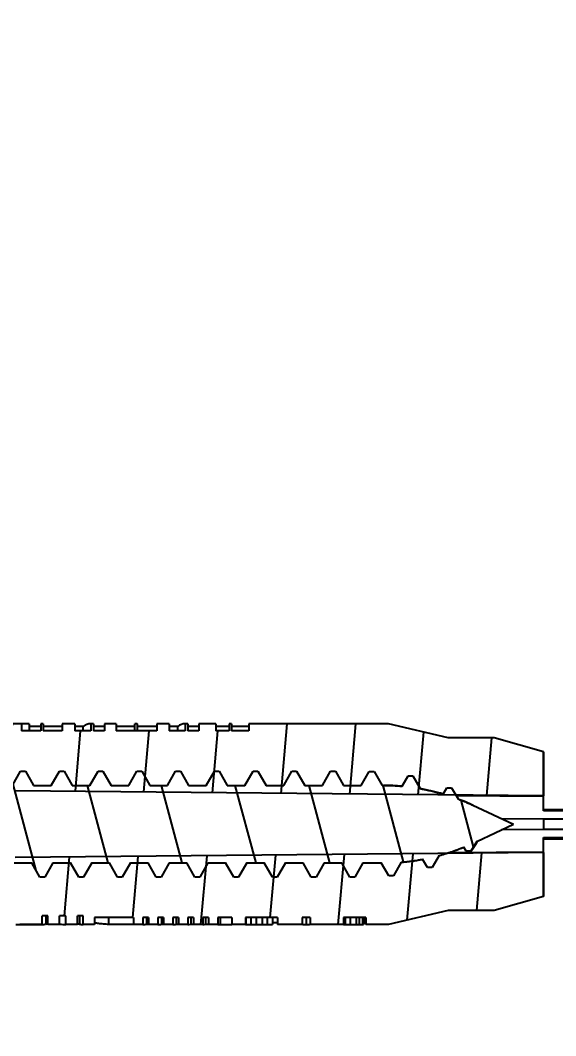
# Model space of a CAD drawing. Header units: inches. Extents: x 1964 to 3446, y -1690 to -1141.
# Drawn here: x 3414.95 to 3430.15, y -1396.5 to -1367.69 of the extents above; entities that cross this region are included whole.
import ezdxf

# ---------------------------------------------------------------- set-up
doc = ezdxf.new("R2010")
doc.units = ezdxf.units.IN
doc.header["$MEASUREMENT"] = 0
doc.layers.get('0').update_dxf_attribs({"linetype": 'CONTINUOUS'})
doc.layers.get('Defpoints').update_dxf_attribs({"linetype": 'CONTINUOUS'})
doc.layers.add('dim', color=3, linetype='CONTINUOUS', lineweight=9)
doc.styles.add('ROMAND', font='romand.shx', dxfattribs={"bigfont": 'gbcbig.shx'})
doc.dimstyles.new('YanXiu', dxfattribs={"dimtxt": 2.5, "dimasz": 2.2, "dimexe": 1, "dimexo": 0, "dimgap": 0.66, "dimtad": 0, "dimzin": 0, "dimdsep": 46, "dimtxsty": 'ROMAND', "dimblk": 'CLOSEDBLANK', "dimcen": 0, "dimclrd": 3, "dimclre": 3, "dimclrt": 7, "dimadec": 0, "dimazin": 0, "dimtfac": 1, "dimtdec": 4, "dimtofl": 0, "dimtmove": 0, "dimatfit": 3, "dimldrblk": 'CLOSEDBLANK', "dimfxl": 0, "dimtolj": 1, "dimtzin": 0, "dimlwd": 0, "dimlwe": 0, "dimarcsym": 0})

# ---------------------------------------------------------------- blocks, each defined once
blk = doc.blocks.new('_ClosedBlank')
at = {"color": 0, "linetype": 'ByBlock', "lineweight": -2}
for p, q in [((-1, 0.1667), (0, 0)), ((-1, 0.1667), (-1, -0.1667)), ((0, 0), (-1, -0.1667))]:
    blk.add_line(p, q, dxfattribs=at)
blk = doc.blocks.new('*D33')
at = {"layer": 'Defpoints', "color": 0}
for p in [(3392.251, -1262.449), (3392.251, -1463.195), (3443.244, -1463.195)]:
    blk.add_point(p, dxfattribs=at)
at = {"layer": 'dim', "color": 3, "lineweight": 5}
for p, q in [((3392.251, -1262.449), (3444.043, -1262.449)), ((3443.244, -1265.649), (3443.244, -1352.022)), ((3443.244, -1459.995), (3443.244, -1373.622)), ((3392.251, -1463.195), (3444.043, -1463.195))]:
    blk.add_line(p, q, dxfattribs=at)
at = {"layer": 'dim', "color": 3, "lineweight": 5, "xscale": 3.2, "yscale": 3.2, "zscale": 3.2}
for p, rotation in [((3443.244, -1262.449), 90), ((3443.244, -1463.195), 270)]:
    blk.add_blockref('_ClosedBlank', p, dxfattribs=dict(at, rotation=rotation))
at = {"layer": 'dim', "color": 7, "insert": (3443.244, -1362.822), "char_height": 4, "attachment_point": 5, "rotation": 90, "style": 'ROMAND'}
blk.add_mtext('200.75', dxfattribs=at)

msp = doc.modelspace()

# ---------------------------------------------------------------- hatches: boundary and pattern name
h = msp.add_hatch()
h.set_pattern_fill('DEFAULT__1', color=2, scale=2.027667, angle=285, style=0)
h.set_pattern_definition([(285, (3043.2097, -1624.4772), (1.958576, 0.524799), [])])
edge = h.paths.add_edge_path()
edge.add_line((3403.951, -1386.996), (3403.951, -1389.007))
edge.add_line((3403.951, -1389.007), (3403.958, -1388.996))
edge.add_line((3403.958, -1388.996), (3404.095, -1388.996))
edge.add_line((3404.095, -1388.996), (3404.326, -1389.396))
edge.add_line((3404.326, -1389.396), (3404.827, -1389.396))
edge.add_line((3404.827, -1389.396), (3405.058, -1388.996))
edge.add_line((3405.058, -1388.996), (3405.195, -1388.996))
edge.add_line((3405.195, -1388.996), (3405.426, -1389.396))
edge.add_line((3405.426, -1389.396), (3405.927, -1389.396))
edge.add_line((3405.927, -1389.396), (3406.158, -1388.996))
edge.add_line((3406.158, -1388.996), (3406.295, -1388.996))
edge.add_line((3406.295, -1388.996), (3406.526, -1389.396))
edge.add_line((3406.526, -1389.396), (3407.027, -1389.396))
edge.add_line((3407.027, -1389.396), (3407.258, -1388.996))
edge.add_line((3407.258, -1388.996), (3407.395, -1388.996))
edge.add_line((3407.395, -1388.996), (3407.626, -1389.396))
edge.add_line((3407.626, -1389.396), (3408.127, -1389.396))
edge.add_line((3408.127, -1389.396), (3408.358, -1388.996))
edge.add_line((3408.358, -1388.996), (3408.495, -1388.996))
edge.add_line((3408.495, -1388.996), (3408.726, -1389.396))
edge.add_line((3408.726, -1389.396), (3409.227, -1389.396))
edge.add_line((3409.227, -1389.396), (3409.458, -1388.996))
edge.add_line((3409.458, -1388.996), (3409.595, -1388.996))
edge.add_line((3409.595, -1388.996), (3409.826, -1389.396))
edge.add_line((3409.826, -1389.396), (3410.327, -1389.396))
edge.add_line((3410.327, -1389.396), (3410.558, -1388.996))
edge.add_line((3410.558, -1388.996), (3410.695, -1388.996))
edge.add_line((3410.695, -1388.996), (3410.926, -1389.396))
edge.add_line((3410.926, -1389.396), (3411.427, -1389.396))
edge.add_line((3411.427, -1389.396), (3411.658, -1388.996))
edge.add_line((3411.658, -1388.996), (3411.795, -1388.996))
edge.add_line((3411.795, -1388.996), (3412.026, -1389.396))
edge.add_line((3412.026, -1389.396), (3412.527, -1389.396))
edge.add_line((3412.527, -1389.396), (3412.758, -1388.996))
edge.add_line((3412.758, -1388.996), (3412.895, -1388.996))
edge.add_line((3412.895, -1388.996), (3413.126, -1389.396))
edge.add_line((3413.126, -1389.396), (3413.627, -1389.396))
edge.add_line((3413.627, -1389.396), (3413.858, -1388.996))
edge.add_line((3413.858, -1388.996), (3413.995, -1388.996))
edge.add_line((3413.995, -1388.996), (3414.226, -1389.396))
edge.add_line((3414.226, -1389.396), (3414.727, -1389.396))
edge.add_line((3414.727, -1389.396), (3414.958, -1388.996))
edge.add_line((3414.958, -1388.996), (3415.095, -1388.996))
edge.add_line((3415.095, -1388.996), (3415.326, -1389.396))
edge.add_line((3415.326, -1389.396), (3415.827, -1389.396))
edge.add_line((3415.827, -1389.396), (3416.058, -1388.996))
edge.add_line((3416.058, -1388.996), (3416.195, -1388.996))
edge.add_line((3416.195, -1388.996), (3416.426, -1389.396))
edge.add_line((3416.426, -1389.396), (3416.927, -1389.396))
edge.add_line((3416.927, -1389.396), (3417.158, -1388.996))
edge.add_line((3417.158, -1388.996), (3417.295, -1388.996))
edge.add_line((3417.295, -1388.996), (3417.526, -1389.396))
edge.add_line((3417.526, -1389.396), (3418.027, -1389.396))
edge.add_line((3418.027, -1389.396), (3418.258, -1388.996))
edge.add_line((3418.258, -1388.996), (3418.395, -1388.996))
edge.add_line((3418.395, -1388.996), (3418.626, -1389.396))
edge.add_line((3418.626, -1389.396), (3419.127, -1389.396))
edge.add_line((3419.127, -1389.396), (3419.358, -1388.996))
edge.add_line((3419.358, -1388.996), (3419.495, -1388.996))
edge.add_line((3419.495, -1388.996), (3419.726, -1389.396))
edge.add_line((3419.726, -1389.396), (3420.227, -1389.396))
edge.add_line((3420.227, -1389.396), (3420.458, -1388.996))
edge.add_line((3420.458, -1388.996), (3420.595, -1388.996))
edge.add_line((3420.595, -1388.996), (3420.826, -1389.396))
edge.add_line((3420.826, -1389.396), (3421.327, -1389.396))
edge.add_line((3421.327, -1389.396), (3421.558, -1388.996))
edge.add_line((3421.558, -1388.996), (3421.695, -1388.996))
edge.add_line((3421.695, -1388.996), (3421.926, -1389.396))
edge.add_line((3421.926, -1389.396), (3422.427, -1389.396))
edge.add_line((3422.427, -1389.396), (3422.658, -1388.996))
edge.add_line((3422.658, -1388.996), (3422.795, -1388.996))
edge.add_line((3422.795, -1388.996), (3423.026, -1389.396))
edge.add_line((3423.026, -1389.396), (3423.527, -1389.396))
edge.add_line((3423.527, -1389.396), (3423.758, -1388.996))
edge.add_line((3423.758, -1388.996), (3423.895, -1388.996))
edge.add_line((3423.895, -1388.996), (3424.126, -1389.396))
edge.add_line((3424.126, -1389.396), (3424.627, -1389.396))
edge.add_line((3424.627, -1389.396), (3424.858, -1388.997))
edge.add_line((3424.858, -1388.997), (3424.995, -1388.997))
edge.add_line((3424.995, -1388.997), (3425.225, -1389.396))
edge.add_line((3425.225, -1389.396), (3425.262, -1389.396))
edge.add_spline(control_points=[(3425.262, -1389.396), (3425.437, -1389.396), (3425.612, -1389.403), (3425.786, -1389.419)], knot_values=[0, 0, 0, 0, 1, 1, 1, 1], degree=3, periodic=0)
edge.add_line((3425.786, -1389.419), (3425.958, -1389.122))
edge.add_line((3425.958, -1389.122), (3426.095, -1389.122))
edge.add_line((3426.095, -1389.122), (3426.306, -1389.487))
edge.add_spline(control_points=[(3426.306, -1389.487), (3426.525, -1389.526), (3426.742, -1389.577), (3426.956, -1389.64)], knot_values=[0, 0, 0, 0, 1, 1, 1, 1], degree=3, periodic=0)
edge.add_line((3426.956, -1389.64), (3427.058, -1389.464))
edge.add_line((3427.058, -1389.464), (3427.195, -1389.464))
edge.add_line((3427.195, -1389.464), (3427.379, -1389.781))
edge.add_spline(control_points=[(3427.379, -1389.781), (3427.521, -1389.835), (3427.66, -1389.894), (3427.798, -1389.958)], knot_values=[0, 0, 0, 0, 1, 1, 1, 1], degree=3, periodic=0)
edge.add_line((3427.798, -1389.958), (3428.951, -1390.496))
edge.add_line((3428.951, -1390.496), (3427.906, -1390.983))
edge.add_line((3427.906, -1390.983), (3427.745, -1391.262))
edge.add_line((3427.745, -1391.262), (3427.608, -1391.262))
edge.add_line((3427.608, -1391.262), (3427.541, -1391.146))
edge.add_spline(control_points=[(3426.844, -1391.384), (3427.081, -1391.319), (3427.313, -1391.24), (3427.541, -1391.146)], knot_values=[0, 0, 0, 0, 1, 1, 1, 1], degree=3, periodic=0)
edge.add_line((3426.844, -1391.384), (3426.645, -1391.727))
edge.add_line((3426.645, -1391.727), (3426.508, -1391.727))
edge.add_line((3426.508, -1391.727), (3426.372, -1391.492))
edge.add_spline(control_points=[(3425.766, -1391.575), (3425.97, -1391.557), (3426.172, -1391.53), (3426.372, -1391.492)], knot_values=[0, 0, 0, 0, 1, 1, 1, 1], degree=3, periodic=0)
edge.add_line((3425.766, -1391.575), (3425.545, -1391.958))
edge.add_line((3425.545, -1391.958), (3425.408, -1391.958))
edge.add_line((3425.408, -1391.958), (3425.199, -1391.596))
edge.add_line((3425.199, -1391.596), (3424.676, -1391.596))
edge.add_line((3424.676, -1391.596), (3424.445, -1391.996))
edge.add_line((3424.445, -1391.996), (3424.308, -1391.996))
edge.add_line((3424.308, -1391.996), (3424.077, -1391.596))
edge.add_line((3424.077, -1391.596), (3423.576, -1391.596))
edge.add_line((3423.576, -1391.596), (3423.345, -1391.996))
edge.add_line((3423.345, -1391.996), (3423.208, -1391.996))
edge.add_line((3423.208, -1391.996), (3422.977, -1391.596))
edge.add_line((3422.977, -1391.596), (3422.476, -1391.596))
edge.add_line((3422.476, -1391.596), (3422.245, -1391.996))
edge.add_line((3422.245, -1391.996), (3422.108, -1391.996))
edge.add_line((3422.108, -1391.996), (3421.877, -1391.596))
edge.add_line((3421.877, -1391.596), (3421.376, -1391.596))
edge.add_line((3421.376, -1391.596), (3421.145, -1391.996))
edge.add_line((3421.145, -1391.996), (3421.008, -1391.996))
edge.add_line((3421.008, -1391.996), (3420.777, -1391.596))
edge.add_line((3420.777, -1391.596), (3420.276, -1391.596))
edge.add_line((3420.276, -1391.596), (3420.045, -1391.996))
edge.add_line((3420.045, -1391.996), (3419.908, -1391.996))
edge.add_line((3419.908, -1391.996), (3419.677, -1391.596))
edge.add_line((3419.677, -1391.596), (3419.176, -1391.596))
edge.add_line((3419.176, -1391.596), (3418.945, -1391.996))
edge.add_line((3418.945, -1391.996), (3418.808, -1391.996))
edge.add_line((3418.808, -1391.996), (3418.577, -1391.596))
edge.add_line((3418.577, -1391.596), (3418.076, -1391.596))
edge.add_line((3418.076, -1391.596), (3417.845, -1391.996))
edge.add_line((3417.845, -1391.996), (3417.708, -1391.996))
edge.add_line((3417.708, -1391.996), (3417.477, -1391.596))
edge.add_line((3417.477, -1391.596), (3416.976, -1391.596))
edge.add_line((3416.976, -1391.596), (3416.745, -1391.996))
edge.add_line((3416.745, -1391.996), (3416.608, -1391.996))
edge.add_line((3416.608, -1391.996), (3416.377, -1391.596))
edge.add_line((3416.377, -1391.596), (3415.876, -1391.596))
edge.add_line((3415.876, -1391.596), (3415.645, -1391.996))
edge.add_line((3415.645, -1391.996), (3415.508, -1391.996))
edge.add_line((3415.508, -1391.996), (3415.277, -1391.596))
edge.add_line((3415.277, -1391.596), (3414.776, -1391.596))
edge.add_line((3414.776, -1391.596), (3414.545, -1391.996))
edge.add_line((3414.545, -1391.996), (3414.408, -1391.996))
edge.add_line((3414.408, -1391.996), (3414.177, -1391.596))
edge.add_line((3414.177, -1391.596), (3413.676, -1391.596))
edge.add_line((3413.676, -1391.596), (3413.445, -1391.996))
edge.add_line((3413.445, -1391.996), (3413.308, -1391.996))
edge.add_line((3413.308, -1391.996), (3413.077, -1391.596))
edge.add_line((3413.077, -1391.596), (3412.576, -1391.596))
edge.add_line((3412.576, -1391.596), (3412.345, -1391.996))
edge.add_line((3412.345, -1391.996), (3412.208, -1391.996))
edge.add_line((3412.208, -1391.996), (3411.977, -1391.596))
edge.add_line((3411.977, -1391.596), (3411.476, -1391.596))
edge.add_line((3411.476, -1391.596), (3411.245, -1391.996))
edge.add_line((3411.245, -1391.996), (3411.108, -1391.996))
edge.add_line((3411.108, -1391.996), (3410.877, -1391.596))
edge.add_line((3410.877, -1391.596), (3410.376, -1391.596))
edge.add_line((3410.376, -1391.596), (3410.145, -1391.996))
edge.add_line((3410.145, -1391.996), (3410.008, -1391.996))
edge.add_line((3410.008, -1391.996), (3409.777, -1391.596))
edge.add_line((3409.777, -1391.596), (3409.276, -1391.596))
edge.add_line((3409.276, -1391.596), (3409.045, -1391.996))
edge.add_line((3409.045, -1391.996), (3408.908, -1391.996))
edge.add_line((3408.908, -1391.996), (3408.677, -1391.596))
edge.add_line((3408.677, -1391.596), (3408.176, -1391.596))
edge.add_line((3408.176, -1391.596), (3407.945, -1391.996))
edge.add_line((3407.945, -1391.996), (3407.808, -1391.996))
edge.add_line((3407.808, -1391.996), (3407.577, -1391.596))
edge.add_line((3407.577, -1391.596), (3407.076, -1391.596))
edge.add_line((3407.076, -1391.596), (3406.845, -1391.996))
edge.add_line((3406.845, -1391.996), (3406.708, -1391.996))
edge.add_line((3406.708, -1391.996), (3406.477, -1391.596))
edge.add_line((3406.477, -1391.596), (3405.976, -1391.596))
edge.add_line((3405.976, -1391.596), (3405.745, -1391.996))
edge.add_line((3405.745, -1391.996), (3405.608, -1391.996))
edge.add_line((3405.608, -1391.996), (3405.377, -1391.596))
edge.add_line((3405.377, -1391.596), (3404.876, -1391.596))
edge.add_line((3404.876, -1391.596), (3404.645, -1391.996))
edge.add_line((3404.645, -1391.996), (3404.508, -1391.996))
edge.add_line((3404.508, -1391.996), (3404.277, -1391.596))
edge.add_line((3404.277, -1391.596), (3403.951, -1391.596))
edge.add_line((3403.951, -1391.596), (3403.951, -1393.996))
edge.add_line((3403.951, -1393.996), (3403.651, -1393.996))
edge.add_line((3403.651, -1393.996), (3403.651, -1393.196))
edge.add_spline(control_points=[(3402.134, -1392.256), (3402.41, -1392.868), (3402.981, -1393.221), (3403.651, -1393.196)], knot_values=[0, 0, 0, 0, 1, 1, 1, 1], degree=3, periodic=0)
edge.add_line((3402.134, -1392.256), (3403.45, -1391.246))
edge.add_line((3403.45, -1391.246), (3403.651, -1390.496))
edge.add_line((3403.651, -1390.496), (3403.45, -1389.746))
edge.add_line((3403.45, -1389.746), (3402.134, -1388.735))
edge.add_spline(control_points=[(3402.134, -1388.735), (3402.41, -1388.124), (3402.981, -1387.771), (3403.651, -1387.796)], knot_values=[0, 0, 0, 0, 1, 1, 1, 1], degree=3, periodic=0)
edge.add_line((3403.651, -1387.796), (3403.651, -1386.996))
edge.add_line((3403.651, -1386.996), (3403.951, -1386.996))
h = msp.add_hatch()
h.set_pattern_fill('DEFAULT__3', color=2, scale=1.941473, angle=85, style=0)
h.set_pattern_definition([(85, (3043.2097, -1624.4772), (-1.934085, 0.1692105), [])])
edge = h.paths.add_edge_path()
edge.add_line((3429.801, -1391.296), (3414.801, -1391.446))
edge.add_line((3414.801, -1391.446), (3410.172, -1392.496))
edge.add_line((3410.172, -1392.496), (3405.451, -1392.496))
edge.add_line((3405.451, -1392.496), (3405.451, -1392.618))
edge.add_line((3405.451, -1392.618), (3405.458, -1392.618))
edge.add_line((3405.458, -1392.618), (3405.276, -1392.621))
edge.add_spline(control_points=[(3405.276, -1392.621), (3405.085, -1392.624), (3404.951, -1392.76), (3404.951, -1392.951)], knot_values=[0, 0, 0, 0, 1, 1, 1, 1], degree=3, periodic=0)
edge.add_line((3404.951, -1392.951), (3404.951, -1393.996))
edge.add_line((3404.951, -1393.996), (3405.121, -1393.996))
edge.add_line((3405.121, -1393.996), (3405.598, -1393.191))
edge.add_line((3405.598, -1393.191), (3408.351, -1393.191))
edge.add_line((3408.351, -1393.191), (3408.351, -1393.846))
edge.add_line((3408.351, -1393.846), (3411.951, -1393.403))
edge.add_line((3411.951, -1393.403), (3412.618, -1393.384))
edge.add_line((3412.618, -1393.384), (3412.618, -1393.146))
edge.add_line((3412.618, -1393.146), (3412.792, -1393.146))
edge.add_line((3412.792, -1393.146), (3412.792, -1393.379))
edge.add_line((3412.792, -1393.379), (3413.147, -1393.369))
edge.add_line((3413.147, -1393.369), (3413.147, -1393.146))
edge.add_line((3413.147, -1393.146), (3413.351, -1393.146))
edge.add_line((3413.351, -1393.146), (3413.351, -1393.363))
edge.add_line((3413.351, -1393.363), (3413.951, -1393.346))
edge.add_line((3413.951, -1393.346), (3414.541, -1393.346))
edge.add_line((3414.541, -1393.346), (3414.541, -1393.146))
edge.add_line((3414.541, -1393.146), (3414.939, -1393.146))
edge.add_line((3414.939, -1393.146), (3414.939, -1393.346))
edge.add_line((3414.939, -1393.346), (3415.572, -1393.346))
edge.add_line((3415.572, -1393.346), (3415.572, -1393.096))
edge.add_line((3415.572, -1393.096), (3415.73, -1393.096))
edge.add_line((3415.73, -1393.096), (3415.73, -1393.346))
edge.add_line((3415.73, -1393.346), (3416.066, -1393.346))
edge.add_line((3416.066, -1393.346), (3416.066, -1393.096))
edge.add_line((3416.066, -1393.096), (3416.237, -1393.096))
edge.add_line((3416.237, -1393.096), (3416.237, -1393.346))
edge.add_line((3416.237, -1393.346), (3416.572, -1393.346))
edge.add_line((3416.572, -1393.346), (3416.572, -1393.096))
edge.add_line((3416.572, -1393.096), (3416.73, -1393.096))
edge.add_line((3416.73, -1393.096), (3416.73, -1393.346))
edge.add_line((3416.73, -1393.346), (3417.051, -1393.346))
edge.add_line((3417.051, -1393.346), (3417.051, -1393.146))
edge.add_line((3417.051, -1393.146), (3418.161, -1393.146))
edge.add_line((3418.161, -1393.146), (3418.161, -1393.346))
edge.add_line((3418.161, -1393.346), (3418.427, -1393.346))
edge.add_line((3418.427, -1393.346), (3418.427, -1393.146))
edge.add_line((3418.427, -1393.146), (3418.586, -1393.146))
edge.add_line((3418.586, -1393.146), (3418.586, -1393.346))
edge.add_line((3418.586, -1393.346), (3418.852, -1393.346))
edge.add_line((3418.852, -1393.346), (3418.852, -1393.146))
edge.add_line((3418.852, -1393.146), (3419.012, -1393.146))
edge.add_line((3419.012, -1393.146), (3419.012, -1393.346))
edge.add_line((3419.012, -1393.346), (3419.278, -1393.346))
edge.add_line((3419.278, -1393.346), (3419.278, -1393.146))
edge.add_line((3419.278, -1393.146), (3419.438, -1393.146))
edge.add_line((3419.438, -1393.146), (3419.438, -1393.346))
edge.add_line((3419.438, -1393.346), (3419.704, -1393.346))
edge.add_line((3419.704, -1393.346), (3419.704, -1393.146))
edge.add_line((3419.704, -1393.146), (3419.863, -1393.146))
edge.add_line((3419.863, -1393.146), (3419.863, -1393.346))
edge.add_line((3419.863, -1393.346), (3420.129, -1393.346))
edge.add_line((3420.129, -1393.346), (3420.129, -1393.146))
edge.add_line((3420.129, -1393.146), (3420.289, -1393.146))
edge.add_line((3420.289, -1393.146), (3420.289, -1393.346))
edge.add_line((3420.289, -1393.346), (3420.555, -1393.346))
edge.add_line((3420.555, -1393.346), (3420.555, -1393.146))
edge.add_line((3420.555, -1393.146), (3420.951, -1393.146))
edge.add_line((3420.951, -1393.146), (3420.951, -1393.346))
edge.add_line((3420.951, -1393.346), (3421.338, -1393.346))
edge.add_line((3421.338, -1393.346), (3421.338, -1393.146))
edge.add_line((3421.338, -1393.146), (3422.253, -1393.146))
edge.add_line((3422.253, -1393.146), (3422.253, -1393.346))
edge.add_line((3422.253, -1393.346), (3422.95, -1393.346))
edge.add_line((3422.95, -1393.346), (3422.95, -1393.146))
edge.add_line((3422.95, -1393.146), (3423.18, -1393.146))
edge.add_line((3423.18, -1393.146), (3423.18, -1393.346))
edge.add_line((3423.18, -1393.346), (3424.128, -1393.346))
edge.add_line((3424.128, -1393.346), (3424.128, -1393.146))
edge.add_line((3424.128, -1393.146), (3424.757, -1393.146))
edge.add_line((3424.757, -1393.146), (3424.757, -1393.346))
edge.add_line((3424.757, -1393.346), (3425.401, -1393.346))
edge.add_line((3425.401, -1393.346), (3427.101, -1392.946))
edge.add_line((3427.101, -1392.946), (3428.401, -1392.946))
edge.add_line((3428.401, -1392.946), (3429.801, -1392.546))
edge.add_line((3429.801, -1392.546), (3429.801, -1391.296))
edge = h.paths.add_edge_path()
edge.add_line((3429.801, -1389.696), (3414.801, -1389.546))
edge.add_line((3414.801, -1389.546), (3410.172, -1388.496))
edge.add_line((3410.172, -1388.496), (3405.451, -1388.496))
edge.add_line((3405.451, -1388.496), (3405.451, -1388.374))
edge.add_line((3405.451, -1388.374), (3405.458, -1388.374))
edge.add_line((3405.458, -1388.374), (3405.276, -1388.371))
edge.add_spline(control_points=[(3405.276, -1388.371), (3405.085, -1388.368), (3404.951, -1388.232), (3404.951, -1388.041)], knot_values=[0, 0, 0, 0, 1, 1, 1, 1], degree=3, periodic=0)
edge.add_line((3404.951, -1388.041), (3404.951, -1386.996))
edge.add_line((3404.951, -1386.996), (3405.121, -1386.996))
edge.add_line((3405.121, -1386.996), (3405.598, -1387.801))
edge.add_line((3405.598, -1387.801), (3408.351, -1387.801))
edge.add_line((3408.351, -1387.801), (3408.351, -1387.146))
edge.add_line((3408.351, -1387.146), (3411.951, -1387.588))
edge.add_line((3411.951, -1387.588), (3413.951, -1387.646))
edge.add_line((3413.951, -1387.646), (3414.986, -1387.646))
edge.add_line((3414.986, -1387.646), (3414.986, -1387.846))
edge.add_line((3414.986, -1387.846), (3415.536, -1387.846))
edge.add_line((3415.536, -1387.846), (3415.536, -1387.646))
edge.add_line((3415.536, -1387.646), (3415.602, -1387.646))
edge.add_line((3415.602, -1387.646), (3415.602, -1387.846))
edge.add_line((3415.602, -1387.846), (3416.133, -1387.846))
edge.add_line((3416.133, -1387.846), (3416.133, -1387.646))
edge.add_line((3416.133, -1387.646), (3416.493, -1387.646))
edge.add_line((3416.493, -1387.646), (3416.493, -1387.846))
edge.add_line((3416.493, -1387.846), (3416.947, -1387.846))
edge.add_line((3416.947, -1387.846), (3416.947, -1387.646))
edge.add_line((3416.947, -1387.646), (3417.028, -1387.646))
edge.add_line((3417.028, -1387.646), (3417.028, -1387.846))
edge.add_line((3417.028, -1387.846), (3417.341, -1387.846))
edge.add_line((3417.341, -1387.846), (3417.341, -1387.646))
edge.add_line((3417.341, -1387.646), (3417.672, -1387.646))
edge.add_line((3417.672, -1387.646), (3417.672, -1387.846))
edge.add_line((3417.672, -1387.846), (3418.822, -1387.846))
edge.add_line((3418.822, -1387.846), (3418.822, -1387.646))
edge.add_line((3418.822, -1387.646), (3419.174, -1387.646))
edge.add_line((3419.174, -1387.646), (3419.174, -1387.846))
edge.add_line((3419.174, -1387.846), (3419.628, -1387.846))
edge.add_line((3419.628, -1387.846), (3419.628, -1387.646))
edge.add_line((3419.628, -1387.646), (3419.709, -1387.646))
edge.add_line((3419.709, -1387.646), (3419.709, -1387.846))
edge.add_line((3419.709, -1387.846), (3420.022, -1387.846))
edge.add_line((3420.022, -1387.846), (3420.022, -1387.646))
edge.add_line((3420.022, -1387.646), (3420.503, -1387.646))
edge.add_line((3420.503, -1387.646), (3420.503, -1387.846))
edge.add_line((3420.503, -1387.846), (3420.876, -1387.846))
edge.add_line((3420.876, -1387.846), (3420.876, -1387.646))
edge.add_line((3420.876, -1387.646), (3420.942, -1387.646))
edge.add_line((3420.942, -1387.646), (3420.942, -1387.846))
edge.add_line((3420.942, -1387.846), (3421.435, -1387.846))
edge.add_line((3421.435, -1387.846), (3421.435, -1387.646))
edge.add_line((3421.435, -1387.646), (3425.401, -1387.646))
edge.add_line((3425.401, -1387.646), (3427.101, -1388.046))
edge.add_line((3427.101, -1388.046), (3428.401, -1388.046))
edge.add_line((3428.401, -1388.046), (3429.801, -1388.446))
edge.add_line((3429.801, -1388.446), (3429.801, -1389.696))

# ---------------------------------------------------------------- linework, layer by layer
at = {"color": 7, "linetype": 'Continuous'}
for p, q in [((3414.986, -1387.646), (3413.951, -1387.646)), ((3414.986, -1387.646), (3413.951, -1387.646)), ((3414.986, -1387.646), (3414.986, -1387.846)), ((3414.986, -1387.646), (3414.986, -1387.846)), ((3415.203, -1387.651), (3415.203, -1387.846)), ((3415.536, -1387.721), (3415.203, -1387.721)), ((3415.536, -1387.646), (3415.536, -1387.846)), ((3415.602, -1387.646), (3415.536, -1387.646)), ((3415.602, -1387.646), (3415.536, -1387.646)), ((3415.536, -1387.646), (3415.536, -1387.846)), ((3415.602, -1387.646), (3415.602, -1387.846)), ((3415.602, -1387.646), (3415.602, -1387.846)), ((3416.133, -1387.721), (3415.602, -1387.721)), ((3416.133, -1387.646), (3416.133, -1387.846)), ((3416.493, -1387.646), (3416.133, -1387.646)), ((3416.493, -1387.646), (3416.133, -1387.646)), ((3416.133, -1387.646), (3416.133, -1387.846)), ((3416.493, -1387.646), (3416.493, -1387.846)), ((3416.493, -1387.646), (3416.493, -1387.846)), ((3416.738, -1387.721), (3416.493, -1387.721)), ((3416.738, -1387.846), (3416.738, -1387.721)), ((3416.947, -1387.646), (3416.947, -1387.846)), ((3417.028, -1387.646), (3416.947, -1387.646)), ((3417.028, -1387.646), (3416.947, -1387.646)), ((3416.947, -1387.646), (3416.947, -1387.846)), ((3417.028, -1387.646), (3417.028, -1387.846)), ((3417.028, -1387.646), (3417.028, -1387.846)), ((3417.341, -1387.721), (3417.028, -1387.721)), ((3417.341, -1387.646), (3417.341, -1387.846)), ((3417.672, -1387.646), (3417.341, -1387.646)), ((3417.672, -1387.646), (3417.341, -1387.646)), ((3417.341, -1387.646), (3417.341, -1387.846)), ((3417.672, -1387.646), (3417.672, -1387.846)), ((3417.672, -1387.646), (3417.672, -1387.846)), ((3418.205, -1387.721), (3417.672, -1387.721)), ((3418.205, -1387.846), (3418.205, -1387.651)), ((3418.271, -1387.651), (3418.271, -1387.846)), ((3418.822, -1387.721), (3418.271, -1387.721)), ((3418.822, -1387.646), (3418.822, -1387.846)), ((3419.174, -1387.646), (3418.822, -1387.646)), ((3419.174, -1387.646), (3418.822, -1387.646)), ((3418.822, -1387.646), (3418.822, -1387.846)), ((3419.174, -1387.646), (3419.174, -1387.846)), ((3419.174, -1387.646), (3419.174, -1387.846)), ((3419.419, -1387.721), (3419.174, -1387.721)), ((3419.419, -1387.846), (3419.419, -1387.721)), ((3419.628, -1387.646), (3419.628, -1387.846)), ((3419.709, -1387.646), (3419.628, -1387.646)), ((3419.709, -1387.646), (3419.628, -1387.646)), ((3419.628, -1387.646), (3419.628, -1387.846)), ((3419.709, -1387.646), (3419.709, -1387.846)), ((3419.709, -1387.646), (3419.709, -1387.846)), ((3420.022, -1387.721), (3419.709, -1387.721)), ((3420.022, -1387.646), (3420.022, -1387.846)), ((3420.503, -1387.646), (3420.022, -1387.646)), ((3420.503, -1387.646), (3420.022, -1387.646)), ((3420.022, -1387.646), (3420.022, -1387.846)), ((3420.503, -1387.646), (3420.503, -1387.846)), ((3420.503, -1387.646), (3420.503, -1387.846)), ((3420.876, -1387.721), (3420.503, -1387.721)), ((3420.876, -1387.646), (3420.876, -1387.846)), ((3420.942, -1387.646), (3420.876, -1387.646)), ((3420.942, -1387.646), (3420.876, -1387.646)), ((3420.876, -1387.646), (3420.876, -1387.846)), ((3420.942, -1387.646), (3420.942, -1387.846)), ((3420.942, -1387.646), (3420.942, -1387.846)), ((3421.435, -1387.721), (3420.942, -1387.721)), ((3421.435, -1387.646), (3421.435, -1387.846)), ((3425.401, -1387.646), (3421.435, -1387.646)), ((3425.401, -1387.646), (3421.435, -1387.646)), ((3421.435, -1387.646), (3421.435, -1387.846)), ((3427.101, -1388.046), (3425.401, -1387.646)), ((3427.101, -1388.046), (3425.401, -1387.646)), ((3415.536, -1387.846), (3414.986, -1387.846)), ((3415.536, -1387.846), (3414.986, -1387.846)), ((3416.133, -1387.846), (3415.602, -1387.846)), ((3416.133, -1387.846), (3415.602, -1387.846)), ((3416.947, -1387.846), (3416.493, -1387.846)), ((3416.947, -1387.846), (3416.493, -1387.846)), ((3417.341, -1387.846), (3417.028, -1387.846)), ((3417.341, -1387.846), (3417.028, -1387.846)), ((3418.822, -1387.846), (3417.672, -1387.846)), ((3418.822, -1387.846), (3417.672, -1387.846)), ((3419.628, -1387.846), (3419.174, -1387.846)), ((3419.628, -1387.846), (3419.174, -1387.846)), ((3420.022, -1387.846), (3419.709, -1387.846)), ((3420.022, -1387.846), (3419.709, -1387.846)), ((3420.876, -1387.846), (3420.503, -1387.846)), ((3420.876, -1387.846), (3420.503, -1387.846)), ((3421.435, -1387.846), (3420.942, -1387.846)), ((3421.435, -1387.846), (3420.942, -1387.846)), ((3428.401, -1388.046), (3427.101, -1388.046)), ((3428.401, -1388.046), (3427.101, -1388.046)), ((3429.801, -1388.446), (3428.401, -1388.046)), ((3429.801, -1388.446), (3428.401, -1388.046)), ((3429.801, -1390.12), (3429.801, -1388.446)), ((3429.801, -1388.446), (3429.801, -1389.696)), ((3414.727, -1389.396), (3414.958, -1388.996)), ((3414.727, -1389.396), (3414.958, -1388.996)), ((3414.958, -1388.996), (3415.095, -1388.996)), ((3414.958, -1388.996), (3415.095, -1388.996)), ((3415.095, -1388.996), (3415.326, -1389.396)), ((3415.095, -1388.996), (3415.326, -1389.396)), ((3415.827, -1389.396), (3416.058, -1388.996)), ((3415.827, -1389.396), (3416.058, -1388.996)), ((3416.058, -1388.996), (3416.195, -1388.996)), ((3416.058, -1388.996), (3416.195, -1388.996)), ((3416.195, -1388.996), (3416.426, -1389.396)), ((3416.195, -1388.996), (3416.426, -1389.396)), ((3416.927, -1389.396), (3417.158, -1388.996)), ((3416.927, -1389.396), (3417.158, -1388.996)), ((3417.158, -1388.996), (3417.295, -1388.996)), ((3417.158, -1388.996), (3417.295, -1388.996)), ((3417.295, -1388.996), (3417.526, -1389.396)), ((3417.295, -1388.996), (3417.526, -1389.396)), ((3418.027, -1389.396), (3418.258, -1388.996)), ((3418.027, -1389.396), (3418.258, -1388.996)), ((3418.258, -1388.996), (3418.395, -1388.996)), ((3418.258, -1388.996), (3418.395, -1388.996)), ((3418.395, -1388.996), (3418.626, -1389.396)), ((3418.395, -1388.996), (3418.626, -1389.396)), ((3419.127, -1389.396), (3419.358, -1388.996)), ((3419.127, -1389.396), (3419.358, -1388.996)), ((3419.358, -1388.996), (3419.495, -1388.996)), ((3419.358, -1388.996), (3419.495, -1388.996)), ((3419.495, -1388.996), (3419.726, -1389.396)), ((3419.495, -1388.996), (3419.726, -1389.396)), ((3420.227, -1389.396), (3420.458, -1388.996)), ((3420.227, -1389.396), (3420.458, -1388.996)), ((3420.458, -1388.996), (3420.595, -1388.996)), ((3420.458, -1388.996), (3420.595, -1388.996)), ((3420.595, -1388.996), (3420.826, -1389.396)), ((3420.595, -1388.996), (3420.826, -1389.396)), ((3421.327, -1389.396), (3421.558, -1388.996)), ((3421.327, -1389.396), (3421.558, -1388.996)), ((3421.558, -1388.996), (3421.695, -1388.996)), ((3421.558, -1388.996), (3421.695, -1388.996)), ((3421.695, -1388.996), (3421.926, -1389.396)), ((3421.695, -1388.996), (3421.926, -1389.396)), ((3422.427, -1389.396), (3422.658, -1388.996)), ((3422.427, -1389.396), (3422.658, -1388.996)), ((3422.658, -1388.996), (3422.795, -1388.996)), ((3422.658, -1388.996), (3422.795, -1388.996)), ((3422.795, -1388.996), (3423.026, -1389.396)), ((3422.795, -1388.996), (3423.026, -1389.396)), ((3423.527, -1389.396), (3423.758, -1388.996)), ((3423.527, -1389.396), (3423.758, -1388.996)), ((3423.758, -1388.996), (3423.895, -1388.996)), ((3423.758, -1388.996), (3423.895, -1388.996)), ((3423.895, -1388.996), (3424.126, -1389.396)), ((3423.895, -1388.996), (3424.126, -1389.396)), ((3424.627, -1389.396), (3424.858, -1388.997)), ((3424.627, -1389.396), (3424.858, -1388.997)), ((3424.857, -1388.997), (3424.858, -1388.997)), ((3424.858, -1388.997), (3424.995, -1388.997)), ((3424.858, -1388.997), (3424.995, -1388.997)), ((3424.995, -1388.997), (3425.225, -1389.396)), ((3424.995, -1388.997), (3424.995, -1388.997)), ((3424.995, -1388.997), (3425.225, -1389.396)), ((3425.786, -1389.419), (3425.958, -1389.122)), ((3425.786, -1389.419), (3425.958, -1389.122)), ((3425.958, -1389.122), (3426.095, -1389.122)), ((3425.958, -1389.122), (3426.095, -1389.122)), ((3426.095, -1389.122), (3426.306, -1389.487)), ((3426.095, -1389.122), (3426.306, -1389.487)), ((3415.326, -1389.396), (3415.827, -1389.396)), ((3415.326, -1389.396), (3415.827, -1389.396)), ((3416.426, -1389.396), (3416.927, -1389.396)), ((3416.426, -1389.396), (3416.927, -1389.396)), ((3417.526, -1389.396), (3418.027, -1389.396)), ((3417.526, -1389.396), (3418.027, -1389.396)), ((3418.626, -1389.396), (3419.127, -1389.396)), ((3418.626, -1389.396), (3419.127, -1389.396)), ((3419.726, -1389.396), (3420.227, -1389.396)), ((3419.726, -1389.396), (3420.227, -1389.396)), ((3420.826, -1389.396), (3421.327, -1389.396)), ((3420.826, -1389.396), (3421.327, -1389.396)), ((3421.926, -1389.396), (3422.427, -1389.396)), ((3421.926, -1389.396), (3422.427, -1389.396)), ((3423.026, -1389.396), (3423.527, -1389.396)), ((3423.026, -1389.396), (3423.527, -1389.396)), ((3424.126, -1389.396), (3424.627, -1389.396)), ((3424.126, -1389.396), (3424.627, -1389.396)), ((3425.225, -1389.396), (3425.262, -1389.396)), ((3425.225, -1389.396), (3425.262, -1389.396)), ((3426.956, -1389.64), (3427.058, -1389.464)), ((3426.956, -1389.64), (3427.058, -1389.464)), ((3427.058, -1389.464), (3427.195, -1389.464)), ((3427.058, -1389.464), (3427.195, -1389.464)), ((3427.195, -1389.464), (3427.379, -1389.781)), ((3427.195, -1389.464), (3427.379, -1389.781)), ((3429.801, -1389.696), (3414.801, -1389.546)), ((3429.801, -1389.696), (3414.801, -1389.546)), ((3429.801, -1389.71), (3427.325, -1389.689)), ((3427.798, -1389.958), (3428.951, -1390.496)), ((3427.798, -1389.958), (3428.951, -1390.496)), ((3428.609, -1390.336), (3429.801, -1390.346)), ((3429.801, -1390.076), (3430.801, -1390.076)), ((3430.801, -1390.12), (3429.801, -1390.12)), ((3429.801, -1390.346), (3429.801, -1390.645)), ((3429.801, -1390.346), (3430.801, -1390.346)), ((3427.906, -1390.983), (3428.951, -1390.496)), ((3427.906, -1390.983), (3428.951, -1390.496)), ((3429.801, -1390.645), (3428.609, -1390.655)), ((3430.801, -1390.645), (3429.801, -1390.645)), ((3429.801, -1392.546), (3429.801, -1390.871)), ((3429.801, -1390.871), (3430.801, -1390.871)), ((3429.801, -1390.915), (3430.801, -1390.915)), ((3427.608, -1391.262), (3427.541, -1391.146)), ((3427.608, -1391.262), (3427.541, -1391.146)), ((3427.906, -1390.983), (3427.745, -1391.262)), ((3427.906, -1390.983), (3427.745, -1391.262)), ((3427.792, -1391.209), (3427.899, -1391.033)), ((3427.899, -1391.033), (3427.94, -1390.967)), ((3429.801, -1391.296), (3414.801, -1391.446)), ((3429.801, -1391.296), (3414.801, -1391.446)), ((3426.508, -1391.727), (3426.372, -1391.492)), ((3426.508, -1391.727), (3426.372, -1391.492)), ((3426.844, -1391.384), (3426.645, -1391.727)), ((3426.844, -1391.384), (3426.645, -1391.727)), ((3427.102, -1391.304), (3429.801, -1391.282)), ((3427.745, -1391.262), (3427.608, -1391.262)), ((3427.745, -1391.262), (3427.608, -1391.262)), ((3429.801, -1391.296), (3429.801, -1392.546)), ((3414.776, -1391.596), (3415.277, -1391.596)), ((3414.776, -1391.596), (3415.277, -1391.596)), ((3415.508, -1391.996), (3415.277, -1391.596)), ((3415.508, -1391.996), (3415.277, -1391.596)), ((3415.876, -1391.596), (3415.645, -1391.996)), ((3415.876, -1391.596), (3415.645, -1391.996)), ((3415.876, -1391.596), (3416.377, -1391.596)), ((3415.876, -1391.596), (3416.377, -1391.596)), ((3416.608, -1391.996), (3416.377, -1391.596)), ((3416.608, -1391.996), (3416.377, -1391.596)), ((3416.976, -1391.596), (3416.745, -1391.996)), ((3416.976, -1391.596), (3416.745, -1391.996)), ((3416.976, -1391.596), (3417.477, -1391.596)), ((3416.976, -1391.596), (3417.477, -1391.596)), ((3417.708, -1391.996), (3417.477, -1391.596)), ((3417.708, -1391.996), (3417.477, -1391.596)), ((3418.076, -1391.596), (3417.845, -1391.996)), ((3418.076, -1391.596), (3417.845, -1391.996)), ((3418.076, -1391.596), (3418.577, -1391.596)), ((3418.076, -1391.596), (3418.577, -1391.596)), ((3418.808, -1391.996), (3418.577, -1391.596)), ((3418.808, -1391.996), (3418.577, -1391.596)), ((3419.176, -1391.596), (3418.945, -1391.996)), ((3419.176, -1391.596), (3418.945, -1391.996)), ((3419.176, -1391.596), (3419.677, -1391.596)), ((3419.176, -1391.596), (3419.677, -1391.596)), ((3419.908, -1391.996), (3419.677, -1391.596)), ((3419.908, -1391.996), (3419.677, -1391.596)), ((3420.276, -1391.596), (3420.045, -1391.996)), ((3420.276, -1391.596), (3420.045, -1391.996)), ((3420.276, -1391.596), (3420.777, -1391.596)), ((3420.276, -1391.596), (3420.777, -1391.596)), ((3421.008, -1391.996), (3420.777, -1391.596)), ((3421.008, -1391.996), (3420.777, -1391.596)), ((3421.376, -1391.596), (3421.145, -1391.996)), ((3421.376, -1391.596), (3421.145, -1391.996)), ((3421.376, -1391.596), (3421.877, -1391.596)), ((3421.376, -1391.596), (3421.877, -1391.596)), ((3422.108, -1391.996), (3421.877, -1391.596)), ((3422.108, -1391.996), (3421.877, -1391.596)), ((3422.476, -1391.596), (3422.245, -1391.996)), ((3422.476, -1391.596), (3422.245, -1391.996)), ((3422.476, -1391.596), (3422.977, -1391.596)), ((3422.476, -1391.596), (3422.977, -1391.596)), ((3423.208, -1391.996), (3422.977, -1391.596)), ((3423.208, -1391.996), (3422.977, -1391.596)), ((3423.576, -1391.596), (3423.345, -1391.996)), ((3423.576, -1391.596), (3423.345, -1391.996)), ((3423.576, -1391.596), (3424.077, -1391.596)), ((3423.576, -1391.596), (3424.077, -1391.596)), ((3424.308, -1391.996), (3424.077, -1391.596)), ((3424.308, -1391.996), (3424.077, -1391.596)), ((3424.676, -1391.596), (3424.445, -1391.996)), ((3424.676, -1391.596), (3424.445, -1391.996)), ((3424.676, -1391.596), (3425.199, -1391.596)), ((3424.676, -1391.596), (3425.199, -1391.596)), ((3425.408, -1391.958), (3425.199, -1391.596)), ((3425.408, -1391.958), (3425.199, -1391.596)), ((3425.766, -1391.575), (3425.545, -1391.958)), ((3425.766, -1391.575), (3425.545, -1391.958)), ((3426.645, -1391.727), (3426.508, -1391.727)), ((3426.645, -1391.727), (3426.508, -1391.727)), ((3415.645, -1391.996), (3415.508, -1391.996)), ((3415.645, -1391.996), (3415.508, -1391.996)), ((3416.745, -1391.996), (3416.608, -1391.996)), ((3416.745, -1391.996), (3416.608, -1391.996)), ((3417.845, -1391.996), (3417.708, -1391.996)), ((3417.845, -1391.996), (3417.708, -1391.996)), ((3418.945, -1391.996), (3418.808, -1391.996)), ((3418.945, -1391.996), (3418.808, -1391.996)), ((3420.045, -1391.996), (3419.908, -1391.996)), ((3420.045, -1391.996), (3419.908, -1391.996)), ((3421.145, -1391.996), (3421.008, -1391.996)), ((3421.145, -1391.996), (3421.008, -1391.996)), ((3422.245, -1391.996), (3422.108, -1391.996)), ((3422.245, -1391.996), (3422.108, -1391.996)), ((3423.345, -1391.996), (3423.208, -1391.996)), ((3423.345, -1391.996), (3423.208, -1391.996)), ((3424.445, -1391.996), (3424.308, -1391.996)), ((3424.445, -1391.996), (3424.308, -1391.996)), ((3425.545, -1391.958), (3425.408, -1391.958)), ((3425.545, -1391.958), (3425.408, -1391.958)), ((3429.801, -1392.546), (3428.401, -1392.946)), ((3429.801, -1392.546), (3428.401, -1392.946)), ((3415.572, -1393.346), (3415.572, -1393.096)), ((3415.73, -1393.096), (3415.572, -1393.096)), ((3415.572, -1393.346), (3415.572, -1393.096)), ((3415.73, -1393.096), (3415.572, -1393.096)), ((3415.669, -1393.096), (3415.669, -1393.331)), ((3415.73, -1393.346), (3415.73, -1393.096)), ((3415.73, -1393.346), (3415.73, -1393.096)), ((3416.066, -1393.346), (3416.066, -1393.096)), ((3416.237, -1393.096), (3416.066, -1393.096)), ((3416.066, -1393.346), (3416.066, -1393.096)), ((3416.237, -1393.096), (3416.066, -1393.096)), ((3416.237, -1393.346), (3416.237, -1393.096)), ((3416.237, -1393.346), (3416.237, -1393.096)), ((3416.572, -1393.346), (3416.572, -1393.096)), ((3416.73, -1393.096), (3416.572, -1393.096)), ((3416.572, -1393.346), (3416.572, -1393.096)), ((3416.73, -1393.096), (3416.572, -1393.096)), ((3416.634, -1393.096), (3416.634, -1393.331)), ((3416.73, -1393.346), (3416.73, -1393.096)), ((3416.73, -1393.346), (3416.73, -1393.096)), ((3417.051, -1393.146), (3417.051, -1393.346)), ((3418.161, -1393.146), (3417.051, -1393.146)), ((3417.051, -1393.146), (3417.051, -1393.346)), ((3418.161, -1393.146), (3417.051, -1393.146)), ((3417.451, -1393.146), (3417.451, -1393.33)), ((3418.161, -1393.146), (3418.161, -1393.346)), ((3418.161, -1393.146), (3418.161, -1393.346)), ((3418.427, -1393.146), (3418.427, -1393.346)), ((3418.586, -1393.146), (3418.427, -1393.146)), ((3418.427, -1393.146), (3418.427, -1393.346)), ((3418.586, -1393.146), (3418.427, -1393.146)), ((3418.536, -1393.146), (3418.536, -1393.33)), ((3418.586, -1393.146), (3418.586, -1393.346)), ((3418.586, -1393.146), (3418.586, -1393.346)), ((3418.852, -1393.146), (3418.852, -1393.346)), ((3419.012, -1393.146), (3418.852, -1393.146)), ((3418.852, -1393.146), (3418.852, -1393.346)), ((3419.012, -1393.146), (3418.852, -1393.146)), ((3418.954, -1393.146), (3418.954, -1393.332)), ((3419.012, -1393.146), (3419.012, -1393.346)), ((3419.012, -1393.146), (3419.012, -1393.346)), ((3419.278, -1393.146), (3419.278, -1393.346)), ((3419.438, -1393.146), (3419.278, -1393.146)), ((3419.278, -1393.146), (3419.278, -1393.346)), ((3419.438, -1393.146), (3419.278, -1393.146)), ((3419.373, -1393.146), (3419.373, -1393.334)), ((3419.438, -1393.146), (3419.438, -1393.346)), ((3419.438, -1393.146), (3419.438, -1393.346)), ((3419.704, -1393.146), (3419.704, -1393.346)), ((3419.863, -1393.146), (3419.704, -1393.146)), ((3419.704, -1393.146), (3419.704, -1393.346)), ((3419.863, -1393.146), (3419.704, -1393.146)), ((3419.791, -1393.146), (3419.791, -1393.336)), ((3419.863, -1393.146), (3419.863, -1393.346)), ((3419.863, -1393.146), (3419.863, -1393.346)), ((3420.129, -1393.146), (3420.129, -1393.346)), ((3420.289, -1393.146), (3420.129, -1393.146)), ((3420.129, -1393.146), (3420.129, -1393.346)), ((3420.289, -1393.146), (3420.129, -1393.146)), ((3420.209, -1393.146), (3420.209, -1393.337)), ((3420.289, -1393.146), (3420.289, -1393.346)), ((3420.289, -1393.146), (3420.289, -1393.346)), ((3420.555, -1393.146), (3420.555, -1393.346)), ((3420.951, -1393.146), (3420.555, -1393.146)), ((3420.555, -1393.146), (3420.555, -1393.346)), ((3420.951, -1393.146), (3420.555, -1393.146)), ((3420.624, -1393.146), (3420.624, -1393.339)), ((3420.951, -1393.146), (3420.951, -1393.346)), ((3420.951, -1393.146), (3420.951, -1393.346)), ((3421.338, -1393.146), (3421.338, -1393.346)), ((3422.253, -1393.146), (3421.338, -1393.146)), ((3421.338, -1393.146), (3421.338, -1393.346)), ((3422.253, -1393.146), (3421.338, -1393.146)), ((3421.353, -1393.146), (3421.353, -1393.346)), ((3421.498, -1393.144), (3421.498, -1393.344)), ((3421.643, -1393.143), (3421.643, -1393.343)), ((3421.817, -1393.143), (3421.817, -1393.343)), ((3421.962, -1393.144), (3421.962, -1393.344)), ((3422.107, -1393.146), (3422.107, -1393.346)), ((3422.253, -1393.146), (3422.253, -1393.346)), ((3422.253, -1393.146), (3422.253, -1393.346)), ((3422.95, -1393.146), (3422.95, -1393.346)), ((3423.18, -1393.146), (3422.95, -1393.146)), ((3422.95, -1393.146), (3422.95, -1393.346)), ((3423.18, -1393.146), (3422.95, -1393.146)), ((3423.065, -1393.145), (3423.065, -1393.345)), ((3423.18, -1393.146), (3423.18, -1393.346)), ((3423.18, -1393.146), (3423.18, -1393.346)), ((3424.128, -1393.146), (3424.128, -1393.346)), ((3424.757, -1393.146), (3424.128, -1393.146)), ((3424.128, -1393.146), (3424.128, -1393.346)), ((3424.757, -1393.146), (3424.128, -1393.146)), ((3424.168, -1393.146), (3424.168, -1393.346)), ((3424.313, -1393.145), (3424.313, -1393.345)), ((3424.487, -1393.145), (3424.487, -1393.345)), ((3424.574, -1393.145), (3424.574, -1393.345)), ((3424.661, -1393.143), (3424.661, -1393.343)), ((3424.69, -1393.146), (3424.69, -1393.338)), ((3424.719, -1393.146), (3424.719, -1393.298)), ((3424.757, -1393.146), (3424.757, -1393.346)), ((3424.757, -1393.146), (3424.757, -1393.346)), ((3427.101, -1392.946), (3425.401, -1393.346)), ((3427.101, -1392.946), (3425.401, -1393.346)), ((3428.401, -1392.946), (3427.101, -1392.946)), ((3428.401, -1392.946), (3427.101, -1392.946)), ((3414.823, -1393.346), (3415.572, -1393.346)), ((3415.572, -1393.346), (3414.939, -1393.346)), ((3416.066, -1393.346), (3415.73, -1393.346)), ((3416.066, -1393.346), (3415.73, -1393.346)), ((3416.572, -1393.346), (3416.237, -1393.346)), ((3416.572, -1393.346), (3416.237, -1393.346)), ((3417.051, -1393.346), (3416.73, -1393.346)), ((3417.051, -1393.346), (3416.73, -1393.346)), ((3417.451, -1393.33), (3418.161, -1393.33)), ((3418.427, -1393.346), (3418.161, -1393.346)), ((3418.427, -1393.346), (3418.161, -1393.346)), ((3418.536, -1393.33), (3418.586, -1393.33)), ((3418.852, -1393.346), (3418.586, -1393.346)), ((3418.852, -1393.346), (3418.586, -1393.346)), ((3418.954, -1393.332), (3419.012, -1393.332)), ((3419.278, -1393.346), (3419.012, -1393.346)), ((3419.278, -1393.346), (3419.012, -1393.346)), ((3419.373, -1393.334), (3419.438, -1393.334)), ((3419.704, -1393.346), (3419.438, -1393.346)), ((3419.704, -1393.346), (3419.438, -1393.346)), ((3419.791, -1393.336), (3419.863, -1393.336)), ((3420.129, -1393.346), (3419.863, -1393.346)), ((3420.129, -1393.346), (3419.863, -1393.346)), ((3420.209, -1393.337), (3420.289, -1393.337)), ((3420.555, -1393.346), (3420.289, -1393.346)), ((3420.555, -1393.346), (3420.289, -1393.346)), ((3421.338, -1393.346), (3420.951, -1393.346)), ((3421.338, -1393.346), (3420.951, -1393.346)), ((3421.643, -1393.343), (3421.817, -1393.343)), ((3422.107, -1393.282), (3422.253, -1393.282)), ((3422.95, -1393.346), (3422.253, -1393.346)), ((3422.95, -1393.346), (3422.253, -1393.346)), ((3424.128, -1393.346), (3423.18, -1393.346)), ((3424.128, -1393.346), (3423.18, -1393.346)), ((3424.313, -1393.345), (3424.487, -1393.345)), ((3425.401, -1393.346), (3424.757, -1393.346)), ((3425.401, -1393.346), (3424.757, -1393.346))]:
    msp.add_line(p, q, dxfattribs=at)
for centre, radius, start, end in [((3425.262, -1395.396), 6, 84.988, 90), ((3425.262, -1395.396), 6, 73.6033, 79.9832), ((3425.262, -1395.396), 6, 65, 69.3466), ((3425.262, -1385.596), 6, 285.2817, 292.317), ((3425.262, -1385.596), 6, 274.8198, 280.6572), ((3417.262, -1392.501), 0.808, 254.9341, 255.8377)]:
    msp.add_arc(centre, radius, start, end, dxfattribs=at)
for centre, major_axis, ratio, start_param, end_param in [((3416.947, -1390.496), (0, 2.85), 0.321614, 0, 0.230095), ((3419.628, -1390.496), (0, 2.85), 0.321614, 0, 0.230095), ((3415.572, -1390.496), (0, 2.85), 0.333333, -3.141593, -3.039481), ((3415.379, -1390.496), (2.85, -0.001), 1, -1.468296, -1.447641), ((3416.237, -1390.496), (0, 2.85), 0.555556, -3.248192, -3.141593), ((3416.924, -1390.496), (0, 2.85), 1, -3.265344, -3.243705), ((3416.73, -1390.496), (0, 2.85), 0.333333, -3.243705, -3.141593), ((3418.427, -1390.496), (0, 2.85), 0.36397, -3.141593, -3.036134), ((3418.852, -1390.496), (0, 2.85), 0.36397, -3.141593, -3.043188), ((3419.278, -1390.496), (0, 2.85), 0.36397, -3.141593, -3.050238), ((3419.704, -1390.496), (0, 2.85), 0.36397, -3.141593, -3.057282), ((3420.129, -1390.496), (0, 2.85), 0.36397, -3.141593, -3.064323), ((3420.555, -1390.496), (0, 2.85), 0.36397, -3.141593, -3.075184), ((3420.951, -1390.496), (4.936, 0), 0.57735, -1.637205, -1.570796), ((3421.338, -1390.496), (0, 2.85), 0.786897, -3.141593, -3.134874), ((3421.319, -1390.496), (4.984, 0), 0.571867, -1.564077, -1.534954), ((3420.962, -1390.496), (14.951, 0), 0.190622, -1.534954, -1.525241), ((3422.498, -1390.496), (14.951, 0), 0.190622, -1.616351, -1.606638), ((3422.141, -1390.496), (4.984, 0), 0.571867, -1.606638, -1.577515), ((3423.123, -1390.496), (0, 2.85), 0.773092, -3.219744, -3.167725), ((3423.008, -1390.496), (0, 2.85), 0.773092, -3.115461, -3.063444), ((3424.128, -1390.496), (5.98, 0), 0.476555, -1.570796, -1.564077), ((3424.067, -1390.496), (14.951, 0), 0.190622, -1.564077, -1.554372), ((3424.34, -1390.496), (8.971, 0), 0.317704, -1.554372, -1.544664), ((3424.457, -1390.496), (4.485, 0), 0.635407, -1.544664, -1.525241), ((3424.616, -1390.496), (0, 2.85), 0.349732, -3.096038, -3.066868), ((3425.804, -1390.496), (5.98, 0), 0.476555, -1.758154, -1.753217), ((3425.262, -1390.496), (2.99, 0), 0.953111, -1.753217, -1.740327)]:
    msp.add_ellipse(centre, major_axis=major_axis, ratio=ratio, start_param=start_param, end_param=end_param, dxfattribs=at)
for points, start_tangent, end_tangent in [([(3415.203, -1387.651), (3415.118, -1387.649), (3415.045, -1387.647), (3414.986, -1387.646)], (-0.999799, 0.020026), (-1, 0)), ([(3418.271, -1387.651), (3418.266, -1387.65), (3418.254, -1387.65), (3418.238, -1387.649), (3418.222, -1387.65), (3418.209, -1387.65), (3418.205, -1387.651)], (0, 1), (0, -1)), ([(3425.262, -1389.396), (3425.328, -1389.396), (3425.393, -1389.397), (3425.459, -1389.399), (3425.525, -1389.401), (3425.59, -1389.405), (3425.656, -1389.409), (3425.721, -1389.413), (3425.786, -1389.419)], (1, 0), (0.996176, -0.087364)), ([(3426.306, -1389.487), (3426.347, -1389.495), (3426.388, -1389.502), (3426.429, -1389.51), (3426.47, -1389.519), (3426.511, -1389.527), (3426.552, -1389.536), (3426.592, -1389.545), (3426.633, -1389.554), (3426.674, -1389.564), (3426.714, -1389.574), (3426.755, -1389.584), (3426.795, -1389.595), (3426.835, -1389.606), (3426.876, -1389.617), (3426.916, -1389.628), (3426.956, -1389.64)], (0.984757, -0.173937), (0.95933, -0.282286)), ([(3427.379, -1389.781), (3427.432, -1389.802), (3427.485, -1389.822), (3427.537, -1389.844), (3427.59, -1389.866), (3427.642, -1389.888), (3427.694, -1389.911), (3427.746, -1389.934), (3427.798, -1389.958)], (0.935731, -0.352714), (0.906308, -0.422618)), ([(3426.844, -1391.384), (3426.888, -1391.371), (3426.932, -1391.359), (3426.976, -1391.346), (3427.021, -1391.332), (3427.064, -1391.319), (3427.108, -1391.305), (3427.152, -1391.29), (3427.196, -1391.276), (3427.239, -1391.261), (3427.283, -1391.245), (3427.326, -1391.23), (3427.369, -1391.214), (3427.412, -1391.197), (3427.455, -1391.181), (3427.498, -1391.164), (3427.541, -1391.146)], (0.964642, 0.263565), (0.925097, 0.37973)), ([(3427.745, -1391.262), (3427.782, -1391.225), (3427.792, -1391.209)], (0.877136, 0.480243), (0.517087, 0.855933)), ([(3425.766, -1391.575), (3425.804, -1391.571), (3425.842, -1391.568), (3425.88, -1391.564), (3425.918, -1391.56), (3425.956, -1391.555), (3425.994, -1391.551), (3426.032, -1391.546), (3426.07, -1391.541), (3426.108, -1391.536), (3426.146, -1391.53), (3426.184, -1391.525), (3426.221, -1391.519), (3426.259, -1391.512), (3426.297, -1391.506), (3426.334, -1391.499), (3426.372, -1391.492)], (0.996464, 0.084023), (0.982751, 0.184933)), ([(3417.064, -1393.285), (3417.165, -1393.305), (3417.3, -1393.321), (3417.451, -1393.33)], (0.969589, -0.244741), (0.99905, -0.043571))]:
    msp.add_spline(points, degree=3, dxfattribs=dict(at, start_tangent=start_tangent, end_tangent=end_tangent))

# ---------------------------------------------------------------- dimensions: what is measured, and where the dimension line sits
at = {"layer": 'dim'}
dim = msp.add_linear_dim(base=(3443.244, -1463.195), p1=(3392.251, -1262.449), p2=(3392.251, -1463.195), angle=90, dimstyle='YanXiu', override={"dimtxt": 4, "dimasz": 3.2, "dimexe": 0.7996, "dimgap": 0.7996}, dxfattribs=at)
dim.commit()
dim.dimension.update_dxf_attribs({"geometry": '*D33', "text_midpoint": (3443.244, -1362.822), "dimtype": 160})

doc.saveas('drawing.dxf')
